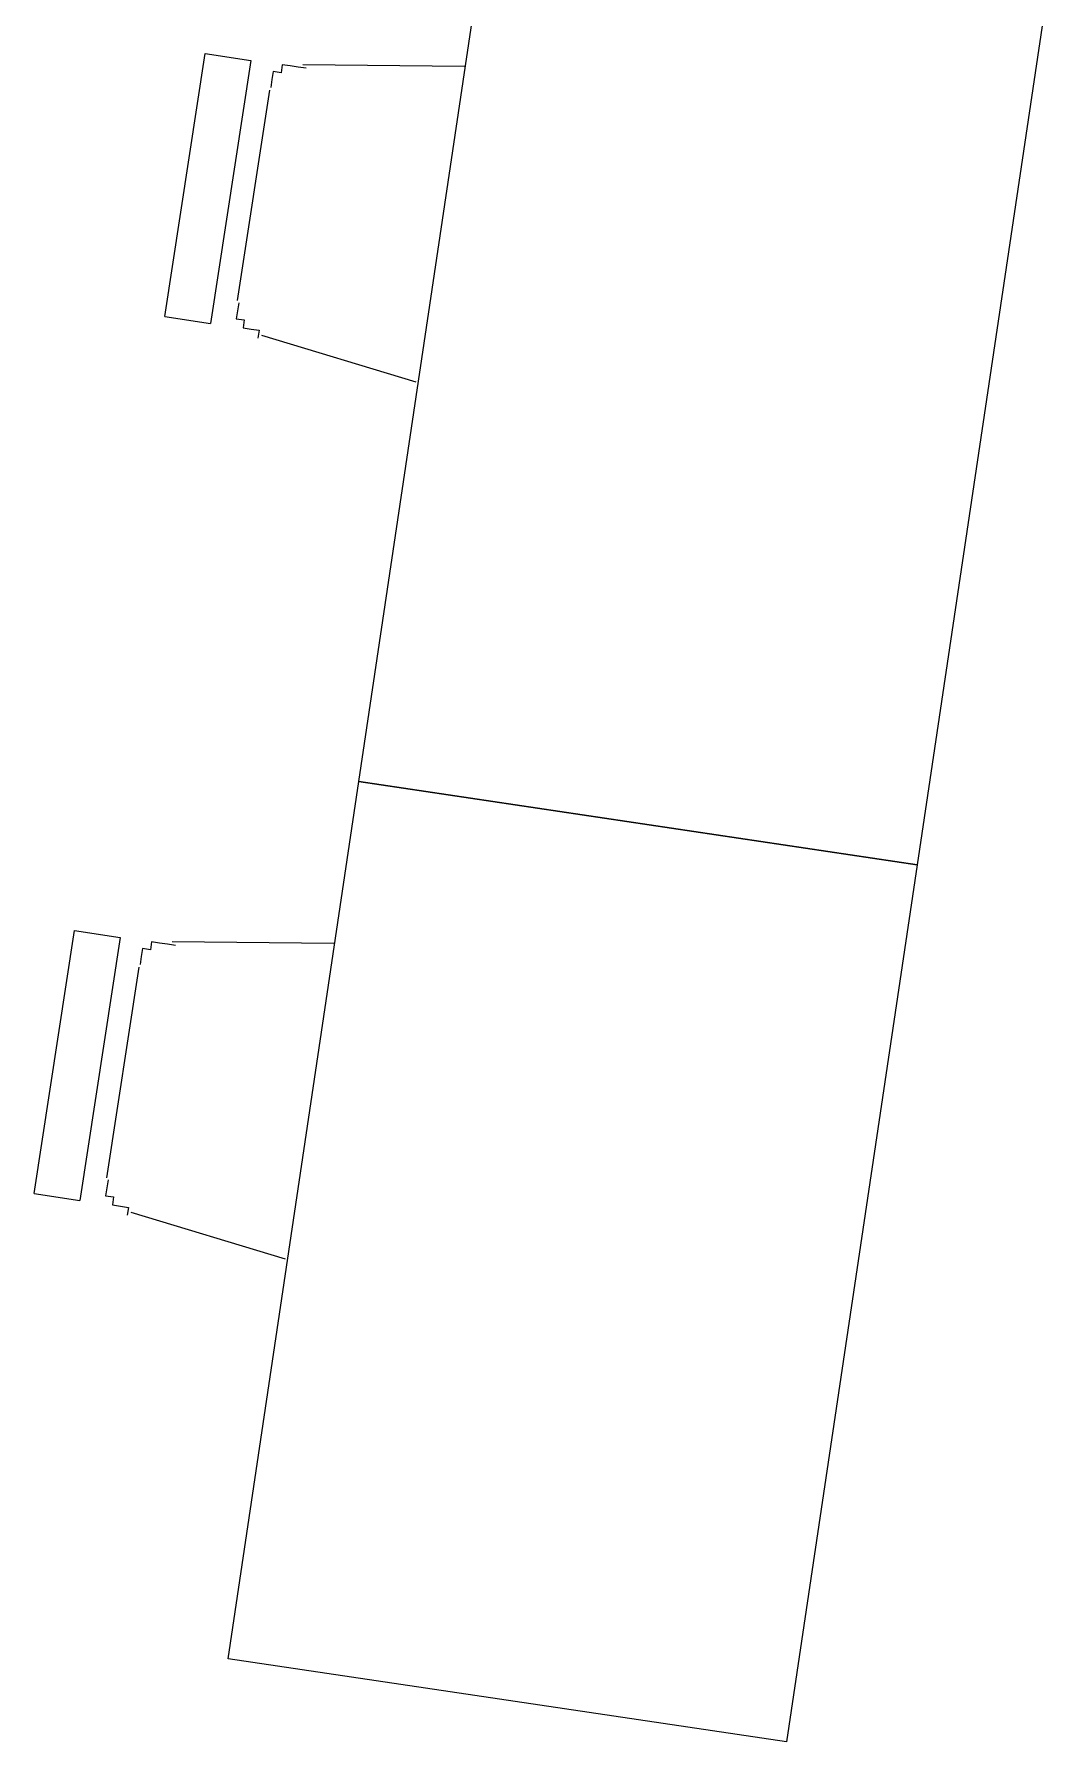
# Model space of a CAD drawing. Header units: millimetres. Extents: x 338 to 506, y 179 to 335.
# Drawn here: x 421.671 to 422.927, y 297.004 to 299.122 of the extents above; entities that cross this region are included whole.
import ezdxf

# ---------------------------------------------------------------- set-up
doc = ezdxf.new("R2010")
doc.units = ezdxf.units.MM
doc.layers.add('MUROS', color=32, linetype='Continuous')

# ---------------------------------------------------------------- blocks, each defined once
blk = doc.blocks.new('MESAS_TALLER_DE_MAQUETAS')
at = {"extrusion": (2.33163e-06, 0.000958086, 1)}
for p, q in [((3012.1096, 1961.8781, -0.0003), (3012.1094, 1961.8209, -0.0003)), ((3012.1096, 1961.8781, -0.0003), (3012.4398, 1961.8765, -0.0003)), ((3012.4398, 1961.8765, -0.0003), (3012.4396, 1961.8193, -0.0003)), ((3013.2096, 1961.8781, -0.0003), (3013.2094, 1961.8209, -0.0003)), ((3013.2096, 1961.8781, -0.0003), (3013.5398, 1961.8765, -0.0003)), ((3013.5398, 1961.8765, -0.0003), (3013.5396, 1961.8193, -0.0003)), ((3012.4396, 1961.8193, -0.0003), (3012.1094, 1961.8209, -0.0003)), ((3013.5396, 1961.8193, -0.0003), (3013.2094, 1961.8209, -0.0003)), ((3012.4064, 1961.7909, -0.0002), (3012.1423, 1961.7922, -0.0002)), ((3013.5064, 1961.7909, -0.0002), (3013.2423, 1961.7922, -0.0002)), ((3012.1045, 1961.7563, -0.0002), (3012.0753, 1961.5583, 0)), ((3012.4711, 1961.5563, 0), (3012.4438, 1961.7547, -0.0002)), ((3013.2045, 1961.7563, -0.0002), (3013.1753, 1961.5583, 0)), ((3013.5711, 1961.5563, 0), (3013.5438, 1961.7547, -0.0002))]:
    blk.add_line(p, q, dxfattribs=at)
for points in [[(3012.6744, 1960.8553), (3011.5744, 1960.8553), (3011.5744, 1961.5553), (3012.6744, 1961.5553)], [(3013.7744, 1960.8553), (3012.6744, 1960.8553), (3012.6744, 1961.5553), (3013.7744, 1961.5553)]]:
    blk.add_lwpolyline(points, close=True)
for points in [[(3012.14, 1961.79, -0.0002), (3012.14, 1961.79, -0.0002), (3012.14, 1961.79, -0.0002), (3012.14, 1961.79, -0.0002), (3012.14, 1961.79, -0.0002), (3012.14, 1961.79, -0.0002), (3012.14, 1961.79, -0.0002), (3012.14, 1961.79, -0.0002), (3012.14, 1961.79, -0.0002), (3012.14, 1961.79, -0.0002), (3012.14, 1961.79, -0.0002), (3012.14, 1961.79, -0.0002), (3012.14, 1961.79, -0.0002), (3012.14, 1961.79, -0.0002), (3012.14, 1961.79, -0.0002), (3012.14, 1961.79, -0.0002), (3012.14, 1961.79, -0.0002), (3012.14, 1961.79, -0.0002), (3012.13, 1961.79, -0.0002), (3012.13, 1961.79, -0.0002), (3012.13, 1961.79, -0.0002), (3012.13, 1961.79, -0.0002), (3012.13, 1961.79, -0.0002), (3012.13, 1961.79, -0.0002), (3012.13, 1961.79, -0.0002), (3012.13, 1961.79, -0.0002), (3012.13, 1961.79, -0.0002), (3012.13, 1961.79, -0.0002), (3012.13, 1961.79, -0.0002), (3012.13, 1961.79, -0.0002), (3012.13, 1961.79, -0.0002), (3012.13, 1961.79, -0.0002), (3012.13, 1961.79, -0.0002), (3012.13, 1961.79, -0.0002), (3012.13, 1961.79, -0.0002), (3012.13, 1961.79, -0.0002), (3012.13, 1961.79, -0.0002), (3012.13, 1961.79, -0.0002), (3012.13, 1961.79, -0.0002), (3012.13, 1961.79, -0.0002), (3012.13, 1961.79, -0.0002), (3012.13, 1961.79, -0.0002), (3012.13, 1961.79, -0.0002), (3012.12, 1961.79, -0.0002), (3012.12, 1961.79, -0.0002), (3012.12, 1961.79, -0.0002), (3012.12, 1961.79, -0.0002), (3012.12, 1961.79, -0.0002), (3012.12, 1961.79, -0.0002), (3012.12, 1961.79, -0.0002), (3012.12, 1961.79, -0.0002), (3012.12, 1961.79, -0.0002), (3012.12, 1961.79, -0.0002), (3012.12, 1961.79, -0.0002), (3012.12, 1961.78, -0.0002), (3012.12, 1961.78, -0.0002), (3012.12, 1961.78, -0.0002), (3012.12, 1961.78, -0.0002), (3012.12, 1961.78, -0.0002), (3012.12, 1961.78, -0.0002), (3012.12, 1961.78, -0.0002), (3012.12, 1961.78, -0.0002), (3012.12, 1961.78, -0.0002), (3012.12, 1961.78, -0.0002), (3012.12, 1961.78, -0.0002), (3012.12, 1961.78, -0.0002), (3012.12, 1961.78, -0.0002), (3012.12, 1961.78, -0.0002), (3012.12, 1961.78, -0.0002), (3012.12, 1961.78, -0.0002), (3012.12, 1961.78, -0.0002), (3012.12, 1961.78, -0.0002), (3012.12, 1961.78, -0.0002), (3012.11, 1961.78, -0.0002), (3012.11, 1961.78, -0.0002), (3012.11, 1961.78, -0.0002), (3012.11, 1961.78, -0.0002), (3012.11, 1961.78, -0.0002), (3012.11, 1961.78, -0.0002), (3012.11, 1961.78, -0.0002), (3012.11, 1961.78, -0.0002), (3012.11, 1961.78, -0.0002), (3012.11, 1961.78, -0.0002), (3012.11, 1961.78, -0.0002), (3012.11, 1961.78, -0.0002), (3012.11, 1961.77, -0.0002), (3012.11, 1961.77, -0.0002), (3012.11, 1961.77, -0.0002), (3012.11, 1961.77, -0.0002), (3012.11, 1961.77, -0.0002), (3012.11, 1961.77, -0.0002), (3012.11, 1961.77, -0.0002), (3012.11, 1961.77, -0.0002), (3012.11, 1961.77, -0.0002), (3012.11, 1961.77, -0.0002), (3012.11, 1961.77, -0.0002), (3012.11, 1961.77, -0.0002), (3012.11, 1961.77, -0.0002), (3012.11, 1961.77, -0.0002), (3012.11, 1961.77, -0.0002), (3012.11, 1961.77, -0.0002), (3012.11, 1961.77, -0.0002), (3012.11, 1961.77, -0.0002), (3012.11, 1961.77, -0.0002), (3012.11, 1961.77, -0.0002), (3012.11, 1961.77, -0.0002), (3012.11, 1961.77, -0.0002), (3012.11, 1961.77, -0.0002), (3012.11, 1961.77, -0.0002), (3012.11, 1961.76, -0.0002), (3012.11, 1961.76, -0.0002), (3012.11, 1961.76, -0.0002), (3012.11, 1961.76, -0.0002), (3012.11, 1961.76, -0.0002), (3012.11, 1961.76, -0.0002), (3012.11, 1961.76, -0.0002), (3012.11, 1961.76, -0.0002), (3012.11, 1961.76, -0.0002), (3012.11, 1961.76, -0.0002), (3012.11, 1961.76, -0.0002), (3012.11, 1961.76, -0.0002), (3012.11, 1961.76, -0.0002), (3012.1, 1961.76, -0.0002), (3012.1, 1961.76, -0.0002), (3012.1, 1961.76, -0.0002), (3012.1, 1961.76, -0.0002), (3012.1, 1961.76, -0.0002), (3012.1, 1961.76, -0.0002), (3012.1, 1961.76, -0.0002)], [(3012.44, 1961.75, -0.0002), (3012.44, 1961.76, -0.0002), (3012.44, 1961.76, -0.0002), (3012.44, 1961.76, -0.0002), (3012.44, 1961.76, -0.0002), (3012.44, 1961.76, -0.0002), (3012.44, 1961.76, -0.0002), (3012.44, 1961.76, -0.0002), (3012.44, 1961.76, -0.0002), (3012.44, 1961.76, -0.0002), (3012.44, 1961.76, -0.0002), (3012.44, 1961.76, -0.0002), (3012.44, 1961.76, -0.0002), (3012.44, 1961.76, -0.0002), (3012.44, 1961.76, -0.0002), (3012.44, 1961.76, -0.0002), (3012.44, 1961.76, -0.0002), (3012.44, 1961.76, -0.0002), (3012.44, 1961.76, -0.0002), (3012.44, 1961.76, -0.0002), (3012.44, 1961.76, -0.0002), (3012.44, 1961.76, -0.0002), (3012.44, 1961.76, -0.0002), (3012.44, 1961.77, -0.0002), (3012.44, 1961.77, -0.0002), (3012.44, 1961.77, -0.0002), (3012.44, 1961.77, -0.0002), (3012.44, 1961.77, -0.0002), (3012.44, 1961.77, -0.0002), (3012.44, 1961.77, -0.0002), (3012.44, 1961.77, -0.0002), (3012.44, 1961.77, -0.0002), (3012.44, 1961.77, -0.0002), (3012.44, 1961.77, -0.0002), (3012.44, 1961.77, -0.0002), (3012.44, 1961.77, -0.0002), (3012.44, 1961.77, -0.0002), (3012.44, 1961.77, -0.0002), (3012.44, 1961.77, -0.0002), (3012.44, 1961.77, -0.0002), (3012.44, 1961.77, -0.0002), (3012.44, 1961.77, -0.0002), (3012.44, 1961.77, -0.0002), (3012.44, 1961.77, -0.0002), (3012.44, 1961.77, -0.0002), (3012.44, 1961.77, -0.0002), (3012.44, 1961.77, -0.0002), (3012.44, 1961.77, -0.0002), (3012.44, 1961.78, -0.0002), (3012.44, 1961.78, -0.0002), (3012.44, 1961.78, -0.0002), (3012.43, 1961.78, -0.0002), (3012.43, 1961.78, -0.0002), (3012.43, 1961.78, -0.0002), (3012.43, 1961.78, -0.0002), (3012.43, 1961.78, -0.0002), (3012.43, 1961.78, -0.0002), (3012.43, 1961.78, -0.0002), (3012.43, 1961.78, -0.0002), (3012.43, 1961.78, -0.0002), (3012.43, 1961.78, -0.0002), (3012.43, 1961.78, -0.0002), (3012.43, 1961.78, -0.0002), (3012.43, 1961.78, -0.0002), (3012.43, 1961.78, -0.0002), (3012.43, 1961.78, -0.0002), (3012.43, 1961.78, -0.0002), (3012.43, 1961.78, -0.0002), (3012.43, 1961.78, -0.0002), (3012.43, 1961.78, -0.0002), (3012.43, 1961.78, -0.0002), (3012.43, 1961.78, -0.0002), (3012.43, 1961.78, -0.0002), (3012.43, 1961.78, -0.0002), (3012.43, 1961.78, -0.0002), (3012.43, 1961.78, -0.0002), (3012.43, 1961.78, -0.0002), (3012.43, 1961.78, -0.0002), (3012.43, 1961.78, -0.0002), (3012.43, 1961.78, -0.0002), (3012.43, 1961.78, -0.0002), (3012.43, 1961.79, -0.0002), (3012.42, 1961.79, -0.0002), (3012.42, 1961.79, -0.0002), (3012.42, 1961.79, -0.0002), (3012.42, 1961.79, -0.0002), (3012.42, 1961.79, -0.0002), (3012.42, 1961.79, -0.0002), (3012.42, 1961.79, -0.0002), (3012.42, 1961.79, -0.0002), (3012.42, 1961.79, -0.0002), (3012.42, 1961.79, -0.0002), (3012.42, 1961.79, -0.0002), (3012.42, 1961.79, -0.0002), (3012.42, 1961.79, -0.0002), (3012.42, 1961.79, -0.0002), (3012.42, 1961.79, -0.0002), (3012.42, 1961.79, -0.0002), (3012.42, 1961.79, -0.0002), (3012.42, 1961.79, -0.0002), (3012.42, 1961.79, -0.0002), (3012.42, 1961.79, -0.0002), (3012.42, 1961.79, -0.0002), (3012.42, 1961.79, -0.0002), (3012.42, 1961.79, -0.0002), (3012.42, 1961.79, -0.0002), (3012.42, 1961.79, -0.0002), (3012.42, 1961.79, -0.0002), (3012.41, 1961.79, -0.0002), (3012.41, 1961.79, -0.0002), (3012.41, 1961.79, -0.0002), (3012.41, 1961.79, -0.0002), (3012.41, 1961.79, -0.0002), (3012.41, 1961.79, -0.0002), (3012.41, 1961.79, -0.0002), (3012.41, 1961.79, -0.0002), (3012.41, 1961.79, -0.0002), (3012.41, 1961.79, -0.0002), (3012.41, 1961.79, -0.0002), (3012.41, 1961.79, -0.0002), (3012.41, 1961.79, -0.0002), (3012.41, 1961.79, -0.0002), (3012.41, 1961.79, -0.0002), (3012.41, 1961.79, -0.0002), (3012.41, 1961.79, -0.0002), (3012.41, 1961.79, -0.0002), (3012.41, 1961.79, -0.0002), (3012.41, 1961.79, -0.0002), (3012.41, 1961.79, -0.0002)], [(3013.24, 1961.79, -0.0002), (3013.24, 1961.79, -0.0002), (3013.24, 1961.79, -0.0002), (3013.24, 1961.79, -0.0002), (3013.24, 1961.79, -0.0002), (3013.24, 1961.79, -0.0002), (3013.24, 1961.79, -0.0002), (3013.24, 1961.79, -0.0002), (3013.24, 1961.79, -0.0002), (3013.24, 1961.79, -0.0002), (3013.24, 1961.79, -0.0002), (3013.24, 1961.79, -0.0002), (3013.24, 1961.79, -0.0002), (3013.24, 1961.79, -0.0002), (3013.24, 1961.79, -0.0002), (3013.24, 1961.79, -0.0002), (3013.24, 1961.79, -0.0002), (3013.24, 1961.79, -0.0002), (3013.23, 1961.79, -0.0002), (3013.23, 1961.79, -0.0002), (3013.23, 1961.79, -0.0002), (3013.23, 1961.79, -0.0002), (3013.23, 1961.79, -0.0002), (3013.23, 1961.79, -0.0002), (3013.23, 1961.79, -0.0002), (3013.23, 1961.79, -0.0002), (3013.23, 1961.79, -0.0002), (3013.23, 1961.79, -0.0002), (3013.23, 1961.79, -0.0002), (3013.23, 1961.79, -0.0002), (3013.23, 1961.79, -0.0002), (3013.23, 1961.79, -0.0002), (3013.23, 1961.79, -0.0002), (3013.23, 1961.79, -0.0002), (3013.23, 1961.79, -0.0002), (3013.23, 1961.79, -0.0002), (3013.23, 1961.79, -0.0002), (3013.23, 1961.79, -0.0002), (3013.23, 1961.79, -0.0002), (3013.23, 1961.79, -0.0002), (3013.23, 1961.79, -0.0002), (3013.23, 1961.79, -0.0002), (3013.23, 1961.79, -0.0002), (3013.22, 1961.79, -0.0002), (3013.22, 1961.79, -0.0002), (3013.22, 1961.79, -0.0002), (3013.22, 1961.79, -0.0002), (3013.22, 1961.79, -0.0002), (3013.22, 1961.79, -0.0002), (3013.22, 1961.79, -0.0002), (3013.22, 1961.79, -0.0002), (3013.22, 1961.79, -0.0002), (3013.22, 1961.79, -0.0002), (3013.22, 1961.79, -0.0002), (3013.22, 1961.78, -0.0002), (3013.22, 1961.78, -0.0002), (3013.22, 1961.78, -0.0002), (3013.22, 1961.78, -0.0002), (3013.22, 1961.78, -0.0002), (3013.22, 1961.78, -0.0002), (3013.22, 1961.78, -0.0002), (3013.22, 1961.78, -0.0002), (3013.22, 1961.78, -0.0002), (3013.22, 1961.78, -0.0002), (3013.22, 1961.78, -0.0002), (3013.22, 1961.78, -0.0002), (3013.22, 1961.78, -0.0002), (3013.22, 1961.78, -0.0002), (3013.22, 1961.78, -0.0002), (3013.22, 1961.78, -0.0002), (3013.22, 1961.78, -0.0002), (3013.22, 1961.78, -0.0002), (3013.22, 1961.78, -0.0002), (3013.21, 1961.78, -0.0002), (3013.21, 1961.78, -0.0002), (3013.21, 1961.78, -0.0002), (3013.21, 1961.78, -0.0002), (3013.21, 1961.78, -0.0002), (3013.21, 1961.78, -0.0002), (3013.21, 1961.78, -0.0002), (3013.21, 1961.78, -0.0002), (3013.21, 1961.78, -0.0002), (3013.21, 1961.78, -0.0002), (3013.21, 1961.78, -0.0002), (3013.21, 1961.78, -0.0002), (3013.21, 1961.77, -0.0002), (3013.21, 1961.77, -0.0002), (3013.21, 1961.77, -0.0002), (3013.21, 1961.77, -0.0002), (3013.21, 1961.77, -0.0002), (3013.21, 1961.77, -0.0002), (3013.21, 1961.77, -0.0002), (3013.21, 1961.77, -0.0002), (3013.21, 1961.77, -0.0002), (3013.21, 1961.77, -0.0002), (3013.21, 1961.77, -0.0002), (3013.21, 1961.77, -0.0002), (3013.21, 1961.77, -0.0002), (3013.21, 1961.77, -0.0002), (3013.21, 1961.77, -0.0002), (3013.21, 1961.77, -0.0002), (3013.21, 1961.77, -0.0002), (3013.21, 1961.77, -0.0002), (3013.21, 1961.77, -0.0002), (3013.21, 1961.77, -0.0002), (3013.21, 1961.77, -0.0002), (3013.21, 1961.77, -0.0002), (3013.21, 1961.77, -0.0002), (3013.21, 1961.77, -0.0002), (3013.21, 1961.76, -0.0002), (3013.21, 1961.76, -0.0002), (3013.21, 1961.76, -0.0002), (3013.21, 1961.76, -0.0002), (3013.21, 1961.76, -0.0002), (3013.21, 1961.76, -0.0002), (3013.21, 1961.76, -0.0002), (3013.21, 1961.76, -0.0002), (3013.21, 1961.76, -0.0002), (3013.21, 1961.76, -0.0002), (3013.21, 1961.76, -0.0002), (3013.21, 1961.76, -0.0002), (3013.21, 1961.76, -0.0002), (3013.2, 1961.76, -0.0002), (3013.2, 1961.76, -0.0002), (3013.2, 1961.76, -0.0002), (3013.2, 1961.76, -0.0002), (3013.2, 1961.76, -0.0002), (3013.2, 1961.76, -0.0002), (3013.2, 1961.76, -0.0002)], [(3013.54, 1961.75, -0.0002), (3013.54, 1961.76, -0.0002), (3013.54, 1961.76, -0.0002), (3013.54, 1961.76, -0.0002), (3013.54, 1961.76, -0.0002), (3013.54, 1961.76, -0.0002), (3013.54, 1961.76, -0.0002), (3013.54, 1961.76, -0.0002), (3013.54, 1961.76, -0.0002), (3013.54, 1961.76, -0.0002), (3013.54, 1961.76, -0.0002), (3013.54, 1961.76, -0.0002), (3013.54, 1961.76, -0.0002), (3013.54, 1961.76, -0.0002), (3013.54, 1961.76, -0.0002), (3013.54, 1961.76, -0.0002), (3013.54, 1961.76, -0.0002), (3013.54, 1961.76, -0.0002), (3013.54, 1961.76, -0.0002), (3013.54, 1961.76, -0.0002), (3013.54, 1961.76, -0.0002), (3013.54, 1961.76, -0.0002), (3013.54, 1961.76, -0.0002), (3013.54, 1961.77, -0.0002), (3013.54, 1961.77, -0.0002), (3013.54, 1961.77, -0.0002), (3013.54, 1961.77, -0.0002), (3013.54, 1961.77, -0.0002), (3013.54, 1961.77, -0.0002), (3013.54, 1961.77, -0.0002), (3013.54, 1961.77, -0.0002), (3013.54, 1961.77, -0.0002), (3013.54, 1961.77, -0.0002), (3013.54, 1961.77, -0.0002), (3013.54, 1961.77, -0.0002), (3013.54, 1961.77, -0.0002), (3013.54, 1961.77, -0.0002), (3013.54, 1961.77, -0.0002), (3013.54, 1961.77, -0.0002), (3013.54, 1961.77, -0.0002), (3013.54, 1961.77, -0.0002), (3013.54, 1961.77, -0.0002), (3013.54, 1961.77, -0.0002), (3013.54, 1961.77, -0.0002), (3013.54, 1961.77, -0.0002), (3013.54, 1961.77, -0.0002), (3013.54, 1961.77, -0.0002), (3013.54, 1961.77, -0.0002), (3013.54, 1961.78, -0.0002), (3013.54, 1961.78, -0.0002), (3013.54, 1961.78, -0.0002), (3013.53, 1961.78, -0.0002), (3013.53, 1961.78, -0.0002), (3013.53, 1961.78, -0.0002), (3013.53, 1961.78, -0.0002), (3013.53, 1961.78, -0.0002), (3013.53, 1961.78, -0.0002), (3013.53, 1961.78, -0.0002), (3013.53, 1961.78, -0.0002), (3013.53, 1961.78, -0.0002), (3013.53, 1961.78, -0.0002), (3013.53, 1961.78, -0.0002), (3013.53, 1961.78, -0.0002), (3013.53, 1961.78, -0.0002), (3013.53, 1961.78, -0.0002), (3013.53, 1961.78, -0.0002), (3013.53, 1961.78, -0.0002), (3013.53, 1961.78, -0.0002), (3013.53, 1961.78, -0.0002), (3013.53, 1961.78, -0.0002), (3013.53, 1961.78, -0.0002), (3013.53, 1961.78, -0.0002), (3013.53, 1961.78, -0.0002), (3013.53, 1961.78, -0.0002), (3013.53, 1961.78, -0.0002), (3013.53, 1961.78, -0.0002), (3013.53, 1961.78, -0.0002), (3013.53, 1961.78, -0.0002), (3013.53, 1961.78, -0.0002), (3013.53, 1961.78, -0.0002), (3013.53, 1961.78, -0.0002), (3013.53, 1961.79, -0.0002), (3013.52, 1961.79, -0.0002), (3013.52, 1961.79, -0.0002), (3013.52, 1961.79, -0.0002), (3013.52, 1961.79, -0.0002), (3013.52, 1961.79, -0.0002), (3013.52, 1961.79, -0.0002), (3013.52, 1961.79, -0.0002), (3013.52, 1961.79, -0.0002), (3013.52, 1961.79, -0.0002), (3013.52, 1961.79, -0.0002), (3013.52, 1961.79, -0.0002), (3013.52, 1961.79, -0.0002), (3013.52, 1961.79, -0.0002), (3013.52, 1961.79, -0.0002), (3013.52, 1961.79, -0.0002), (3013.52, 1961.79, -0.0002), (3013.52, 1961.79, -0.0002), (3013.52, 1961.79, -0.0002), (3013.52, 1961.79, -0.0002), (3013.52, 1961.79, -0.0002), (3013.52, 1961.79, -0.0002), (3013.52, 1961.79, -0.0002), (3013.52, 1961.79, -0.0002), (3013.52, 1961.79, -0.0002), (3013.52, 1961.79, -0.0002), (3013.52, 1961.79, -0.0002), (3013.51, 1961.79, -0.0002), (3013.51, 1961.79, -0.0002), (3013.51, 1961.79, -0.0002), (3013.51, 1961.79, -0.0002), (3013.51, 1961.79, -0.0002), (3013.51, 1961.79, -0.0002), (3013.51, 1961.79, -0.0002), (3013.51, 1961.79, -0.0002), (3013.51, 1961.79, -0.0002), (3013.51, 1961.79, -0.0002), (3013.51, 1961.79, -0.0002), (3013.51, 1961.79, -0.0002), (3013.51, 1961.79, -0.0002), (3013.51, 1961.79, -0.0002), (3013.51, 1961.79, -0.0002), (3013.51, 1961.79, -0.0002), (3013.51, 1961.79, -0.0002), (3013.51, 1961.79, -0.0002), (3013.51, 1961.79, -0.0002), (3013.51, 1961.79, -0.0002), (3013.51, 1961.79, -0.0002)]]:
    blk.add_polyline3d(points)
blk = doc.blocks.new('A$C7152A42C')
at = {"color": 4}
blk.add_blockref('MESAS_TALLER_DE_MAQUETAS', (-2893.21359, -1880.4005, 0.00117), dxfattribs=at)

msp = doc.modelspace()

# ---------------------------------------------------------------- block references
at = {"layer": 'MUROS', "color": 32, "rotation": 81.53046525965426}
msp.add_blockref('A$C7152A42C', (484.7482, 168.0844), dxfattribs=at)

doc.saveas('drawing.dxf')
